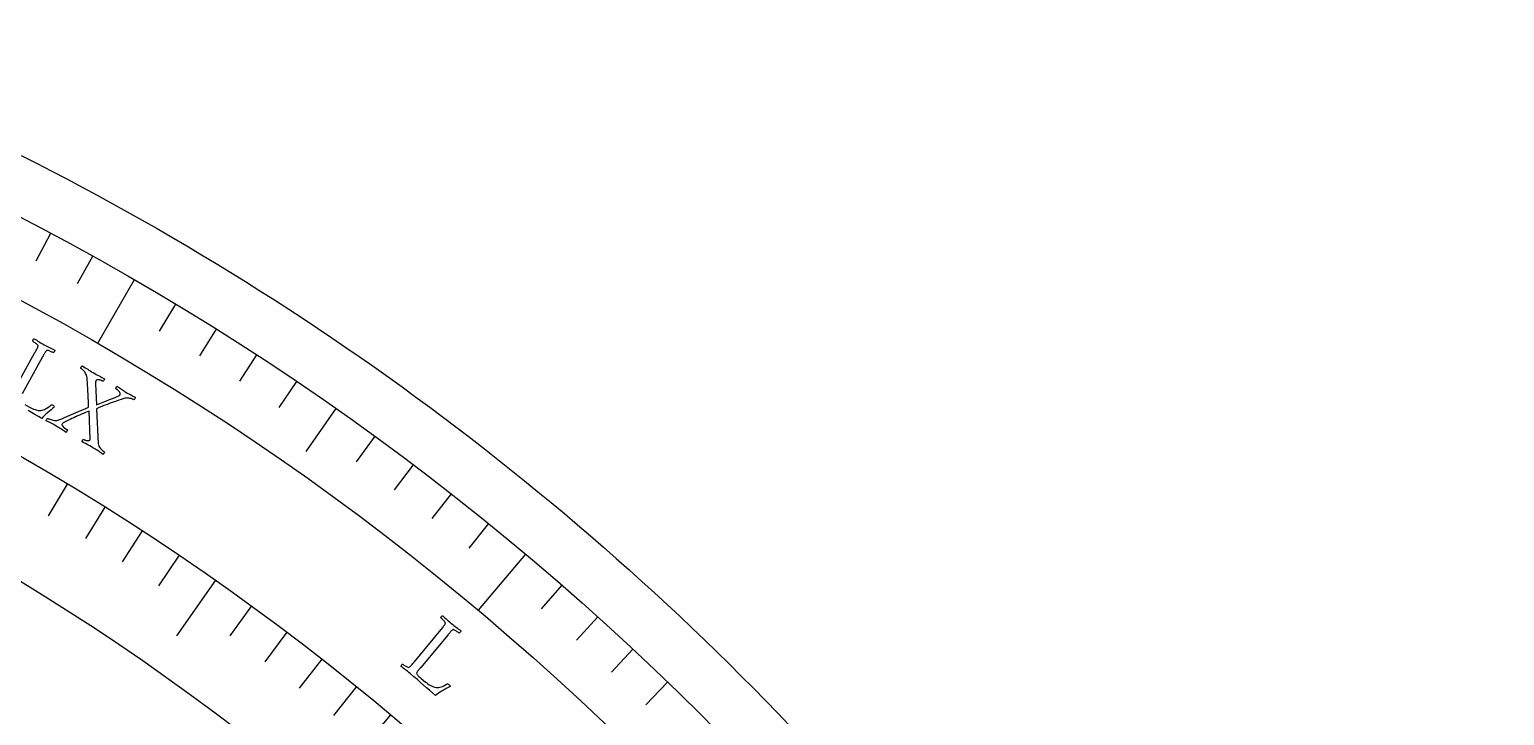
# Model space of a CAD drawing. Header units: millimetres. Extents: x -92 to 92, y -92 to 120.
# Drawn here: x 41.86 to 90.65, y 64.1 to 86.79 of the extents above; entities that cross this region are included whole.
import ezdxf

# ---------------------------------------------------------------- set-up
doc = ezdxf.new("R2010")
doc.units = ezdxf.units.MM
for name, color, linetype in [('CUT_OUTER', 1, 'Continuous'), ('ENGRAVE', 7, 'Continuous'), ('ENGRAVE_FINE', 8, 'Continuous'), ('TEXT', 5, 'Continuous')]:
    doc.layers.add(name, color=color, linetype=linetype)

msp = doc.modelspace()

# ---------------------------------------------------------------- linework, layer by layer
at = {"layer": 'CUT_OUTER'}
msp.add_lwpolyline([(41.589, 82.6232), (42.0952, 82.3665), (42.5998, 82.1067), (43.1028, 81.8437), (43.6042, 81.5777), (44.1039, 81.3086), (44.602, 81.0365), (45.0984, 80.7613), (45.5931, 80.483), (46.0861, 80.2018), (46.5773, 79.9175), (47.0668, 79.6302), (47.5545, 79.3399), (48.0404, 79.0466), (48.5245, 78.7504), (49.0068, 78.4511), (49.4873, 78.149), (49.9659, 77.8438), (50.4426, 77.5358), (50.9174, 77.2248), (51.3902, 76.9109), (51.8612, 76.5942), (52.3302, 76.2745), (52.7972, 75.952), (53.2623, 75.6266), (53.7253, 75.2984), (54.1863, 74.9673), (54.6453, 74.6334), (55.1022, 74.2967), (55.557, 73.9572), (56.0098, 73.6149), (56.4604, 73.2699), (56.9089, 72.922), (57.3553, 72.5715), (57.7995, 72.2182), (58.2415, 71.8622), (58.6814, 71.5035), (59.119, 71.1421), (59.5544, 70.778), (59.9876, 70.4112), (60.4185, 70.0418), (60.8471, 69.6698), (61.2735, 69.2951), (61.6975, 68.9178), (62.1192, 68.538), (62.5386, 68.1555), (62.9556, 67.7705), (63.3702, 67.383), (63.7825, 66.9929), (64.1924, 66.6002), (64.5998, 66.2051), (65.0048, 65.8075), (65.4074, 65.4074), (65.8075, 65.0048), (66.2051, 64.5998), (66.6002, 64.1924), (66.9929, 63.7825)], dxfattribs=at)
at = {"layer": 'ENGRAVE'}
for points in [[(45.325, 78.5052), (44.1109, 76.4024)], [(51.9947, 74.2561), (50.9999, 72.8354)], [(58.2687, 69.4419), (56.7079, 67.5819)], [(48.0155, 68.5733), (46.7316, 66.7396)], [(53.8094, 64.1275), (51.8472, 61.7891)]]:
    msp.add_lwpolyline(points, dxfattribs=at)
for radius in [90.65, 90.65, 88.2219, 83.7125, 83.7125, 80.1513, 73.5375, 73.5375, 69.6525]:
    msp.add_circle((0, 0), radius, dxfattribs=at)
at = {"layer": 'ENGRAVE_FINE'}
for points in [[(42.5576, 80.0392), (42.0691, 79.1204)], [(43.948, 79.2843), (43.4435, 78.3741)], [(46.6882, 77.7022), (46.1522, 76.8102)], [(48.0372, 76.8756), (47.4857, 75.9931)], [(49.3715, 76.0255), (48.8048, 75.1527)], [(50.6908, 75.1523), (50.1089, 74.2895)], [(53.2827, 73.3374), (52.6711, 72.4955)], [(54.5545, 72.3963), (53.9283, 71.5652)], [(43.1151, 71.7556), (42.4863, 70.709)], [(55.8097, 71.4332), (55.169, 70.6132)], [(44.3609, 70.9922), (43.7138, 69.9568)], [(57.0479, 70.4483), (56.393, 69.6396)], [(45.5931, 70.2072), (44.9281, 69.1832)], [(46.8114, 69.4008), (46.1287, 68.3886)], [(59.4718, 68.4144), (58.789, 67.6291)], [(49.205, 67.7248), (48.4873, 66.737)], [(60.6567, 67.3661), (59.9604, 66.5927)], [(50.3794, 66.8558), (49.6446, 65.8806)], [(51.5386, 65.9664), (50.7868, 65.0042)], [(61.8232, 66.2972), (61.1134, 65.5361)], [(52.682, 65.0568), (51.9136, 64.1079)], [(62.9708, 65.2082), (62.2479, 64.4596)]]:
    msp.add_lwpolyline(points, dxfattribs=at)
at = {"layer": 'TEXT'}
for points in [[(41.3706, 74.8815), (42.0445, 76.1013), (42.0619, 76.1331), (42.0787, 76.1641), (42.0947, 76.1942), (42.1101, 76.2235), (42.1237, 76.2515), (42.1345, 76.2774), (42.1424, 76.3012), (42.1476, 76.3231), (42.1481, 76.3335), (42.1431, 76.3456), (42.1324, 76.3594), (42.116, 76.3748), (42.0964, 76.391), (42.076, 76.4069), (42.0547, 76.4226), (42.0325, 76.438), (42.0116, 76.452), (41.9941, 76.4634), (41.98, 76.4722), (41.9694, 76.4784), (41.9692, 76.4876), (41.9712, 76.4984), (41.9753, 76.5109), (41.9815, 76.5251), (41.989, 76.5386), (41.997, 76.549), (42.0055, 76.5563), (42.0144, 76.5604), (42.0581, 76.5344), (42.1013, 76.5084), (42.144, 76.4824), (42.1862, 76.4564), (42.2282, 76.4307), (42.27, 76.4058), (42.3118, 76.3816), (42.3534, 76.3581), (42.3964, 76.3346), (42.4392, 76.3119), (42.4816, 76.2901), (42.5238, 76.2691), (42.5663, 76.2481), (42.6096, 76.2265), (42.6537, 76.2041), (42.6986, 76.1809), (42.6999, 76.1712), (42.6982, 76.1601), (42.6936, 76.1478), (42.6861, 76.1343), (42.6774, 76.1215), (42.6689, 76.1114), (42.6608, 76.104), (42.6529, 76.0993), (42.642, 76.1051), (42.6271, 76.1123), (42.6082, 76.1211), (42.5852, 76.1315), (42.5605, 76.1421), (42.5362, 76.1517), (42.5123, 76.1604), (42.4889, 76.168), (42.4676, 76.1735), (42.4502, 76.1753), (42.4365, 76.1736), (42.4268, 76.1682), (42.414, 76.1548), (42.401, 76.1386), (42.3877, 76.1197), (42.3741, 76.0981), (42.3602, 76.0746), (42.3458, 76.0498), (42.331, 76.0239), (42.3157, 75.9967), (42.3133, 75.9924), (42.3109, 75.988), (42.3084, 75.9836), (42.306, 75.9792), (42.3035, 75.9748), (42.3011, 75.9705), (42.2987, 75.9661), (42.2962, 75.9617), (41.6183, 74.7441)], [(41.7057, 74.389), (41.865, 74.2995), (41.9072, 74.2773), (41.9527, 74.2563), (42.0015, 74.2365), (42.0536, 74.2179), (42.1057, 74.2026), (42.1545, 74.1928), (42.1999, 74.1885), (42.242, 74.1896), (42.2794, 74.1958), (42.3179, 74.206), (42.3576, 74.2204), (42.3985, 74.2389), (42.441, 74.2627), (42.4856, 74.2931), (42.5322, 74.3299), (42.5809, 74.3733), (42.59, 74.3782), (42.6015, 74.3789), (42.6153, 74.3753), (42.6315, 74.3674), (42.6547, 74.3526), (42.6724, 74.3382), (42.6845, 74.324), (42.691, 74.3102), (42.6365, 74.2632), (42.58, 74.2149), (42.5217, 74.1653), (42.4615, 74.1144), (42.4037, 74.0639), (42.3528, 74.0158), (42.3088, 73.97), (42.2716, 73.9265), (42.1582, 73.9917), (42.0455, 74.0573), (41.9334, 74.1232), (41.822, 74.1895)]]:
    msp.add_lwpolyline(points, dxfattribs=at)
for points in [[(43.9678, 75.4401), (44.0197, 75.4102), (44.0697, 75.382), (44.1179, 75.3557), (44.1641, 75.3312), (44.2091, 75.3075), (44.2537, 75.2839), (44.2978, 75.2603), (44.3414, 75.2367), (44.3397, 75.228), (44.3356, 75.2168), (44.329, 75.2032), (44.3201, 75.1871), (44.3104, 75.1725), (44.3019, 75.163), (44.2944, 75.1586), (44.288, 75.1595), (44.2762, 75.1658), (44.2613, 75.1728), (44.2433, 75.1803), (44.2223, 75.1885), (44.1996, 75.196), (44.1768, 75.2017), (44.1539, 75.2054), (44.1309, 75.2073), (44.1093, 75.2058), (44.0908, 75.1993), (44.0752, 75.188), (44.0627, 75.1717), (44.0549, 75.1533), (44.05, 75.1298), (44.048, 75.1012), (44.0488, 75.0675), (44.0823, 74.3727), (44.1949, 74.4188), (44.3047, 74.4631), (44.4116, 74.5057), (44.5156, 74.5465), (44.6118, 74.5846), (44.6952, 74.6192), (44.7657, 74.6503), (44.8233, 74.6779), (44.8315, 74.6827), (44.8388, 74.688), (44.8452, 74.6939), (44.8506, 74.7004), (44.8551, 74.7065), (44.8586, 74.7112), (44.861, 74.7146), (44.8624, 74.7167), (44.8665, 74.7284), (44.8666, 74.7434), (44.8628, 74.7618), (44.855, 74.7835), (44.839, 74.8085), (44.8105, 74.8365), (44.7695, 74.8676), (44.7159, 74.9018), (44.714, 74.9075), (44.7152, 74.9163), (44.7196, 74.9284), (44.7271, 74.9438), (44.736, 74.9593), (44.7444, 74.9719), (44.7523, 74.9816), (44.7598, 74.9885), (44.7993, 74.9611), (44.8365, 74.9354), (44.8714, 74.9111), (44.9041, 74.8885), (44.9366, 74.8665), (44.971, 74.8439), (45.0075, 74.821), (45.0458, 74.7975), (45.0992, 74.7658), (45.1486, 74.7375), (45.1941, 74.7124), (45.2356, 74.6907), (45.2734, 74.6714), (45.3077, 74.6538), (45.3385, 74.6378), (45.3659, 74.6234), (45.3644, 74.615), (45.361, 74.6048), (45.3558, 74.5928), (45.3488, 74.579), (45.3404, 74.5658), (45.3311, 74.5556), (45.3208, 74.5483), (45.3097, 74.5441), (45.3015, 74.5485), (45.2887, 74.5545), (45.2711, 74.5621), (45.2487, 74.5714), (45.2229, 74.5807), (45.1946, 74.5886), (45.1639, 74.5949), (45.1309, 74.5998), (45.0964, 74.602), (45.0613, 74.6003), (45.0257, 74.5949), (44.9895, 74.5856), (44.9, 74.5547), (44.8165, 74.5259), (44.7392, 74.4993), (44.6679, 74.4749), (44.5998, 74.4511), (44.5321, 74.4267), (44.4648, 74.4015), (44.3978, 74.3755), (44.328, 74.3479), (44.2523, 74.3174), (44.1705, 74.2841), (44.0828, 74.2481), (44.1393, 73.0924), (44.145, 73.0509), (44.1587, 73.0104), (44.1802, 72.971), (44.2097, 72.9326), (44.2432, 72.8969), (44.2768, 72.8655), (44.3106, 72.8384), (44.3445, 72.8155), (44.3439, 72.8063), (44.3405, 72.7954), (44.3344, 72.7828), (44.3255, 72.7684), (44.3161, 72.7548), (44.3085, 72.7445), (44.3027, 72.7375), (44.2987, 72.7339), (44.2607, 72.7608), (44.2254, 72.7858), (44.1928, 72.8088), (44.163, 72.83), (44.1327, 72.8509), (44.099, 72.8732), (44.0617, 72.8968), (44.0208, 72.9219), (43.9643, 72.9556), (43.9111, 72.9865), (43.8613, 73.0146), (43.815, 73.0399), (43.7684, 73.0648), (43.7179, 73.0917), (43.6636, 73.1207), (43.6054, 73.1516), (43.6047, 73.1618), (43.6071, 73.1739), (43.6127, 73.1881), (43.6214, 73.2043), (43.6311, 73.219), (43.6396, 73.2285), (43.647, 73.2328), (43.6533, 73.232), (43.6635, 73.2266), (43.677, 73.2207), (43.6939, 73.2143), (43.7141, 73.2074), (43.736, 73.201), (43.7581, 73.1962), (43.7805, 73.1929), (43.803, 73.1912), (43.8239, 73.192), (43.8409, 73.1963), (43.8543, 73.204), (43.8639, 73.2152), (43.8655, 73.2184), (43.8669, 73.2226), (43.8681, 73.2276), (43.869, 73.2335), (43.8697, 73.2396), (43.8698, 73.2452), (43.8694, 73.2504), (43.8685, 73.2552), (43.8337, 74.1703), (43.7759, 74.1466), (43.7156, 74.1212), (43.6526, 74.0942), (43.587, 74.0655), (43.5206, 74.0362), (43.4551, 74.0069), (43.3905, 73.9779), (43.3267, 73.949), (43.2656, 73.921), (43.2086, 73.8942), (43.1559, 73.8689), (43.1075, 73.845), (43.0648, 73.8235), (43.0294, 73.8054), (43.0014, 73.7908), (42.9807, 73.7796), (42.9772, 73.7773), (42.9729, 73.7745), (42.9679, 73.7712), (42.962, 73.7673), (42.956, 73.7628), (42.9506, 73.7575), (42.9456, 73.7515), (42.9411, 73.7447), (42.9368, 73.7302), (42.9388, 73.7126), (42.9473, 73.6921), (42.9622, 73.6686), (42.9854, 73.6424), (43.0187, 73.6138), (43.0622, 73.5829), (43.1158, 73.5497), (43.1156, 73.5404), (43.1129, 73.5291), (43.1079, 73.5159), (43.1005, 73.5006), (43.0924, 73.4862), (43.0854, 73.4756), (43.0793, 73.4687), (43.0742, 73.4656), (43.0371, 73.4912), (42.9994, 73.5167), (42.9613, 73.5423), (42.9226, 73.5678), (42.8838, 73.593), (42.845, 73.6174), (42.8062, 73.6411), (42.7674, 73.664), (42.7147, 73.6942), (42.6656, 73.7215), (42.6201, 73.746), (42.5783, 73.7677), (42.5378, 73.788), (42.4965, 73.8085), (42.4544, 73.8293), (42.4114, 73.8502), (42.4139, 73.8598), (42.4188, 73.8706), (42.4261, 73.8826), (42.4358, 73.896), (42.4457, 73.9085), (42.4537, 73.918), (42.4597, 73.9245), (42.4638, 73.9281), (42.4729, 73.9237), (42.4887, 73.9172), (42.5111, 73.9085), (42.5402, 73.8976), (42.5738, 73.8865), (42.6097, 73.8769), (42.6479, 73.8688), (42.6885, 73.8622), (42.7292, 73.8589), (42.7676, 73.8604), (42.8039, 73.8668), (42.8379, 73.8781), (42.9293, 73.9158), (43.0166, 73.9521), (43.0998, 73.9868), (43.1788, 74.0201), (43.2557, 74.0527), (43.3326, 74.0855), (43.4094, 74.1186), (43.4863, 74.1518), (43.5648, 74.1858), (43.6468, 74.2208), (43.7322, 74.257), (43.821, 74.2942), (43.8201, 74.3317), (43.8186, 74.3737), (43.8166, 74.4201), (43.8139, 74.471), (43.8111, 74.5247), (43.8083, 74.5794), (43.8057, 74.6353), (43.8033, 74.6924), (43.8008, 74.749), (43.7982, 74.8038), (43.7954, 74.8567), (43.7925, 74.9078), (43.7896, 74.9557), (43.787, 74.999), (43.7847, 75.0379), (43.7827, 75.0722), (43.7811, 75.1002), (43.7799, 75.1203), (43.7792, 75.1323), (43.7789, 75.1363), (43.7765, 75.1853), (43.7723, 75.2301), (43.7662, 75.2705), (43.7585, 75.3067), (43.7485, 75.3408), (43.7358, 75.375), (43.7205, 75.4092), (43.7024, 75.4435), (43.6889, 75.4657), (43.6732, 75.487), (43.6552, 75.5075), (43.635, 75.527), (43.6146, 75.5446), (43.5963, 75.5594), (43.58, 75.5714), (43.5658, 75.5804), (43.5618, 75.5856), (43.5619, 75.5942), (43.566, 75.6063), (43.574, 75.622), (43.5839, 75.6375), (43.5936, 75.6492), (43.6032, 75.6572), (43.6125, 75.6615), (43.6627, 75.6305), (43.7089, 75.6015), (43.7512, 75.5745), (43.7894, 75.5496), (43.8278, 75.5248), (43.8703, 75.4983), (43.9169, 75.4701), (43.9678, 75.4401)], [(54.8038, 65.691), (54.8014, 65.6882), (54.7984, 65.6846), (54.7949, 65.6805), (54.7909, 65.6756), (54.7806, 65.6632), (54.7687, 65.649), (54.7554, 65.6331), (54.7406, 65.6153), (54.7256, 65.597), (54.7115, 65.5792), (54.6985, 65.5619), (54.6864, 65.5452), (54.6765, 65.5301), (54.6699, 65.5176), (54.6666, 65.5079), (54.6667, 65.5008), (54.6734, 65.4814), (54.683, 65.4626), (54.6955, 65.4444), (54.7109, 65.4268), (54.7306, 65.4074), (54.756, 65.3842), (54.787, 65.357), (54.8236, 65.3259), (54.9634, 65.2083), (55.0007, 65.1786), (55.0415, 65.1495), (55.0858, 65.1209), (55.1335, 65.093), (55.1819, 65.0683), (55.228, 65.0496), (55.2718, 65.0368), (55.3134, 65.0301), (55.3513, 65.0292), (55.391, 65.0321), (55.4327, 65.0388), (55.4763, 65.0494), (55.5225, 65.0649), (55.5719, 65.0864), (55.6246, 65.1139), (55.6806, 65.1475), (55.6904, 65.1506), (55.7018, 65.1491), (55.7147, 65.143), (55.7291, 65.1323), (55.7492, 65.1135), (55.7639, 65.096), (55.7732, 65.0798), (55.777, 65.065), (55.7146, 65.029), (55.6502, 64.992), (55.5837, 64.9541), (55.515, 64.9153), (55.4489, 64.8765), (55.3899, 64.8387), (55.3381, 64.8019), (55.2935, 64.7661), (55.1942, 64.8513), (55.0957, 64.9367), (54.9978, 65.0223), (54.9007, 65.1081), (54.8004, 65.1964), (54.6931, 65.2891), (54.5788, 65.3864), (54.4573, 65.4881), (54.4149, 65.523), (54.3742, 65.5555), (54.3354, 65.5857), (54.2984, 65.6135), (54.2621, 65.6406), (54.2257, 65.6687), (54.1889, 65.6978), (54.1519, 65.7279), (54.1526, 65.7376), (54.1563, 65.7481), (54.163, 65.7594), (54.1727, 65.7714), (54.1836, 65.7825), (54.1937, 65.7909), (54.2029, 65.7968), (54.2114, 65.8001), (54.2209, 65.7927), (54.234, 65.7831), (54.2507, 65.7714), (54.271, 65.7575), (54.2932, 65.7431), (54.3155, 65.7299), (54.3381, 65.7179), (54.3608, 65.7071), (54.3816, 65.6989), (54.3983, 65.6945), (54.411, 65.694), (54.4196, 65.6975), (54.4379, 65.7103), (54.457, 65.7262), (54.4767, 65.7454), (54.4973, 65.7677), (54.5185, 65.7922), (54.5403, 65.8177), (54.5628, 65.8444), (54.586, 65.8721), (55.4752, 66.9452), (55.4982, 66.9732), (55.5204, 67.0005), (55.5418, 67.0271), (55.5623, 67.0531), (55.5809, 67.078), (55.5963, 67.1014), (55.6086, 67.1234), (55.6177, 67.1439), (55.6202, 67.154), (55.6175, 67.1669), (55.6095, 67.1824), (55.5964, 67.2006), (55.5801, 67.2201), (55.563, 67.2396), (55.545, 67.2589), (55.5261, 67.2782), (55.5081, 67.2959), (55.4931, 67.3103), (55.4809, 67.3216), (55.4716, 67.3296), (55.4731, 67.3387), (55.477, 67.349), (55.4834, 67.3605), (55.4921, 67.3733), (55.502, 67.3852), (55.5118, 67.3939), (55.5215, 67.3994), (55.5311, 67.4019), (55.5692, 67.3682), (55.6068, 67.3346), (55.6439, 67.301), (55.6805, 67.2676), (55.7169, 67.2346), (55.7534, 67.2023), (55.7899, 67.1708), (55.8265, 67.14), (55.8644, 67.1089), (55.9021, 67.0786), (55.9398, 67.0493), (55.9774, 67.0208), (56.0152, 66.9923), (56.0537, 66.9629), (56.0929, 66.9327), (56.1327, 66.9016), (56.1321, 66.8918), (56.1284, 66.8813), (56.1216, 66.8701), (56.1117, 66.8582), (56.1008, 66.8472), (56.0906, 66.8389), (56.0812, 66.8331), (56.0726, 66.83), (56.0629, 66.8376), (56.0496, 66.8476), (56.0327, 66.8597), (56.012, 66.8741), (55.9897, 66.8892), (55.9676, 66.9031), (55.9458, 66.9161), (55.9242, 66.928), (55.9043, 66.9373), (55.8875, 66.9424), (55.8738, 66.9432), (55.8632, 66.9398), (55.8482, 66.9289), (55.8324, 66.9154), (55.8158, 66.8993), (55.7984, 66.8807), (55.7803, 66.8601), (55.7616, 66.8385), (55.7422, 66.8158), (55.7222, 66.7919), (55.719, 66.7881), (55.7158, 66.7842), (55.7126, 66.7804), (55.7094, 66.7765), (55.7061, 66.7727), (55.7029, 66.7688), (55.6997, 66.765), (55.6965, 66.7611)]]:
    msp.add_lwpolyline(points, close=True, dxfattribs=at)

doc.saveas('drawing.dxf')
